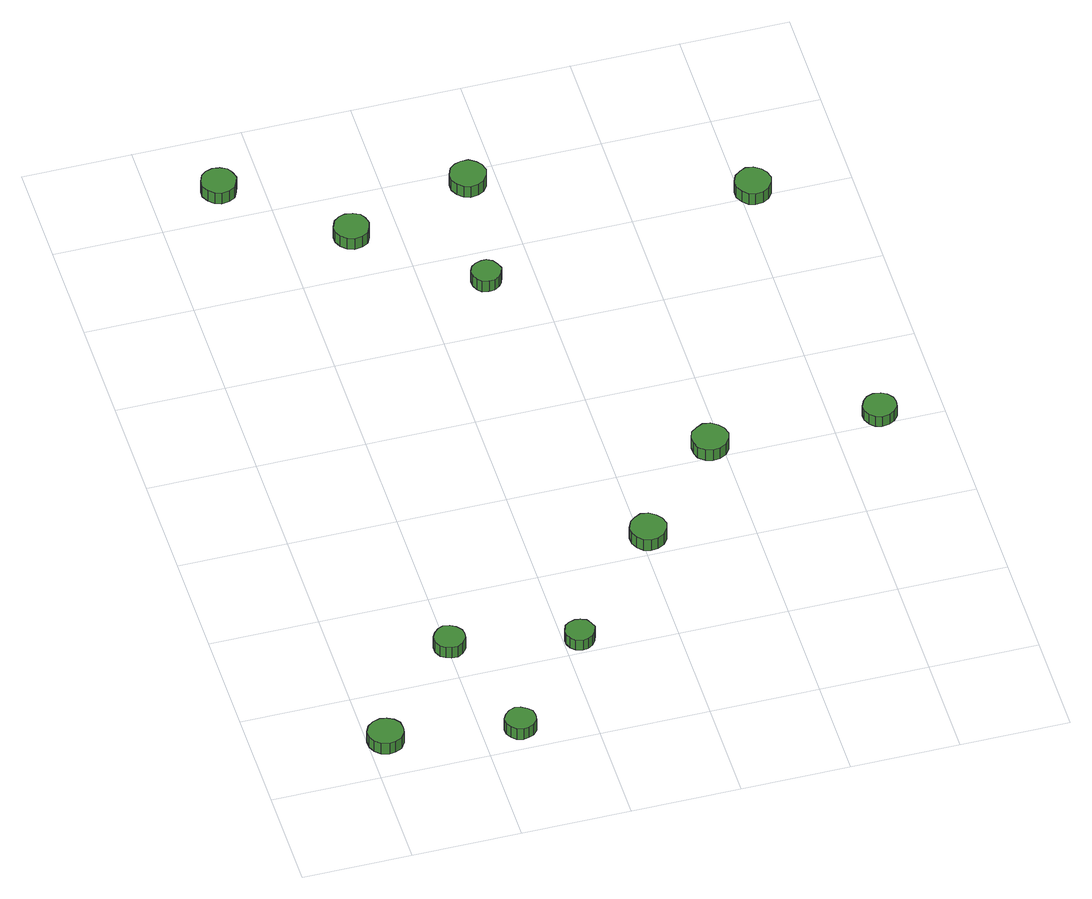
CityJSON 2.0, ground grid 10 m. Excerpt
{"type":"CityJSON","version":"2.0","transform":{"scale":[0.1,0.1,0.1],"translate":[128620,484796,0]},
"CityObjects":{
"tree1":{"type":"SolitaryVegetationObject","attributes":{"function":"something"},"geometry":[{"type":"MultiSurface","lod":"1","boundaries":[[[0,1,2,3,4,5,6,7,8,9,10,11,12,13,14]],[[15,16,17,18,19,20,21,22,23,24,25,26,27,28,29]],[[0,29,28,1]],[[1,28,27,2]],[[2,27,26,3]],[[3,26,25,4]],[[4,25,24,5]],[[5,24,23,6]],[[6,23,22,7]],[[7,22,21,8]],[[8,21,20,9]],[[9,20,19,10]],[[10,19,18,11]],[[11,18,17,12]],[[12,17,16,13]],[[13,16,15,14]],[[14,15,29,0]]]}]},
"tree2":{"type":"SolitaryVegetationObject","attributes":{"function":"something"},"geometry":[{"type":"MultiSurface","lod":"1","boundaries":[[[30,31,32,33,34,35,36,37,38,39,40,41,42,43,44]],[[45,46,47,48,49,50,51,52,53,54,55,56,57,58,59]],[[30,59,58,31]],[[31,58,57,32]],[[32,57,56,33]],[[33,56,55,34]],[[34,55,54,35]],[[35,54,53,36]],[[36,53,52,37]],[[37,52,51,38]],[[38,51,50,39]],[[39,50,49,40]],[[40,49,48,41]],[[41,48,47,42]],[[42,47,46,43]],[[43,46,45,44]],[[44,45,59,30]]]}]},
"tree3":{"type":"SolitaryVegetationObject","attributes":{"function":"something"},"geometry":[{"type":"MultiSurface","lod":"1","boundaries":[[[60,61,62,63,64,65,66,67,68,69,70,71,72,73,74]],[[75,76,77,78,79,80,81,82,83,84,85,86,87,88,89]],[[60,89,88,61]],[[61,88,87,62]],[[62,87,86,63]],[[63,86,85,64]],[[64,85,84,65]],[[65,84,83,66]],[[66,83,82,67]],[[67,82,81,68]],[[68,81,80,69]],[[69,80,79,70]],[[70,79,78,71]],[[71,78,77,72]],[[72,77,76,73]],[[73,76,75,74]],[[74,75,89,60]]]}]},
"tree4":{"type":"SolitaryVegetationObject","attributes":{"function":"something"},"geometry":[{"type":"MultiSurface","lod":"1","boundaries":[[[90,91,92,93,94,95,96,97,98,99,100,101,102,103,104]],[[105,106,107,108,109,110,111,112,113,114,115,116,117,118,119]],[[90,119,118,91]],[[91,118,117,92]],[[92,117,116,93]],[[93,116,115,94]],[[94,115,114,95]],[[95,114,113,96]],[[96,113,112,97]],[[97,112,111,98]],[[98,111,110,99]],[[99,110,109,100]],[[100,109,108,101]],[[101,108,107,102]],[[102,107,106,103]],[[103,106,105,104]],[[104,105,119,90]]]}]},
"tree5":{"type":"SolitaryVegetationObject","attributes":{"function":"something"},"geometry":[{"type":"MultiSurface","lod":"1","boundaries":[[[120,121,122,123,124,125,126,127,128,129,130,131,132,133,134]],[[135,136,137,138,139,140,141,142,143,144,145,146,147,148,149]],[[120,149,148,121]],[[121,148,147,122]],[[122,147,146,123]],[[123,146,145,124]],[[124,145,144,125]],[[125,144,143,126]],[[126,143,142,127]],[[127,142,141,128]],[[128,141,140,129]],[[129,140,139,130]],[[130,139,138,131]],[[131,138,137,132]],[[132,137,136,133]],[[133,136,135,134]],[[134,135,149,120]]]}]},
"tree6":{"type":"SolitaryVegetationObject","attributes":{"function":"something"},"geometry":[{"type":"MultiSurface","lod":"1","boundaries":[[[150,151,152,153,154,155,156,157,158,159,160,161,162,163,164]],[[165,166,167,168,169,170,171,172,173,174,175,176,177,178,179]],[[150,179,178,151]],[[151,178,177,152]],[[152,177,176,153]],[[153,176,175,154]],[[154,175,174,155]],[[155,174,173,156]],[[156,173,172,157]],[[157,172,171,158]],[[158,171,170,159]],[[159,170,169,160]],[[160,169,168,161]],[[161,168,167,162]],[[162,167,166,163]],[[163,166,165,164]],[[164,165,179,150]]]}]},
"tree7":{"type":"SolitaryVegetationObject","attributes":{"function":"something"},"geometry":[{"type":"MultiSurface","lod":"1","boundaries":[[[180,181,182,183,184,185,186,187,188,189,190,191,192,193,194]],[[195,196,197,198,199,200,201,202,203,204,205,206,207,208,209]],[[180,209,208,181]],[[181,208,207,182]],[[182,207,206,183]],[[183,206,205,184]],[[184,205,204,185]],[[185,204,203,186]],[[186,203,202,187]],[[187,202,201,188]],[[188,201,200,189]],[[189,200,199,190]],[[190,199,198,191]],[[191,198,197,192]],[[192,197,196,193]],[[193,196,195,194]],[[194,195,209,180]]]}]},
"tree8":{"type":"SolitaryVegetationObject","attributes":{"function":"something"},"geometry":[{"type":"MultiSurface","lod":"1","boundaries":[[[210,211,212,213,214,215,216,217,218,219,220,221,222,223,224]],[[225,226,227,228,229,230,231,232,233,234,235,236,237,238,239]],[[210,239,238,211]],[[211,238,237,212]],[[212,237,236,213]],[[213,236,235,214]],[[214,235,234,215]],[[215,234,233,216]],[[216,233,232,217]],[[217,232,231,218]],[[218,231,230,219]],[[219,230,229,220]],[[220,229,228,221]],[[221,228,227,222]],[[222,227,226,223]],[[223,226,225,224]],[[224,225,239,210]]]}]},
"tree9":{"type":"SolitaryVegetationObject","attributes":{"function":"something"},"geometry":[{"type":"MultiSurface","lod":"1","boundaries":[[[240,241,242,243,244,245,246,247,248,249,250,251,252,253,254]],[[255,256,257,258,259,260,261,262,263,264,265,266,267,268,269]],[[240,269,268,241]],[[241,268,267,242]],[[242,267,266,243]],[[243,266,265,244]],[[244,265,264,245]],[[245,264,263,246]],[[246,263,262,247]],[[247,262,261,248]],[[248,261,260,249]],[[249,260,259,250]],[[250,259,258,251]],[[251,258,257,252]],[[252,257,256,253]],[[253,256,255,254]],[[254,255,269,240]]]}]},
"tree10":{"type":"SolitaryVegetationObject","attributes":{"function":"something"},"geometry":[{"type":"MultiSurface","lod":"1","boundaries":[[[270,271,272,273,274,275,276,277,278,279,280,281,282,283,284]],[[285,286,287,288,289,290,291,292,293,294,295,296,297,298,299]],[[270,299,298,271]],[[271,298,297,272]],[[272,297,296,273]],[[273,296,295,274]],[[274,295,294,275]],[[275,294,293,276]],[[276,293,292,277]],[[277,292,291,278]],[[278,291,290,279]],[[279,290,289,280]],[[280,289,288,281]],[[281,288,287,282]],[[282,287,286,283]],[[283,286,285,284]],[[284,285,299,270]]]}]},
"tree11":{"type":"SolitaryVegetationObject","attributes":{"function":"something"},"geometry":[{"type":"MultiSurface","lod":"1","boundaries":[[[300,301,302,303,304,305,306,307,308,309,310,311,312,313,314]],[[315,316,317,318,319,320,321,322,323,324,325,326,327,328,329]],[[300,329,328,301]],[[301,328,327,302]],[[302,327,326,303]],[[303,326,325,304]],[[304,325,324,305]],[[305,324,323,306]],[[306,323,322,307]],[[307,322,321,308]],[[308,321,320,309]],[[309,320,319,310]],[[310,319,318,311]],[[311,318,317,312]],[[312,317,316,313]],[[313,316,315,314]],[[314,315,329,300]]]}]},
"tree12":{"type":"SolitaryVegetationObject","attributes":{"function":"something"},"geometry":[{"type":"MultiSurface","lod":"1","boundaries":[[[330,331,332,333,334,335,336,337,338,339,340,341,342,343,344]],[[345,346,347,348,349,350,351,352,353,354,355,356,357,358,359]],[[330,359,358,331]],[[331,358,357,332]],[[332,357,356,333]],[[333,356,355,334]],[[334,355,354,335]],[[335,354,353,336]],[[336,353,352,337]],[[337,352,351,338]],[[338,351,350,339]],[[339,350,349,340]],[[340,349,348,341]],[[341,348,347,342]],[[342,347,346,343]],[[343,346,345,344]],[[344,345,359,330]]]}]}
},
"vertices":[
[32,41,17],[31,48,17],[27,53,17],[21,56,17],[15,57,17],[8,55,17],[3,51,17],[0,45,17],[0,38,17],[3,32,17],[8,27,17],[15,25,17],[21,26,17],[27,29,17],[31,35,17],[31,35,4],[27,29,4],[21,26,4],[15,25,4],[8,27,4],[3,32,4],[0,38,4],[0,45,4],[3,51,4],[8,55,4],[15,57,4],[21,56,4],[27,53,4],[31,48,4],[32,41,4],
[148,24,17],[147,30,17],[143,34,17],[138,37,17],[133,38,17],[127,36,17],[123,32,17],[120,27,17],[120,21,17],[123,16,17],[127,12,17],[133,10,17],[138,11,17],[143,13,17],[147,18,17],[147,18,4],[143,13,4],[138,11,4],[133,10,4],[127,12,4],[123,16,4],[120,21,4],[120,27,4],[123,32,4],[127,36,4],[133,38,4],[138,37,4],[143,34,4],[147,30,4],[148,24,4],
[116,139,16],[115,144,16],[111,149,16],[106,152,16],[100,153,16],[95,151,16],[91,147,16],[88,142,16],[88,136,16],[91,130,16],[95,127,16],[100,125,16],[106,125,16],[111,128,16],[115,133,16],[115,133,3],[111,128,3],[106,125,3],[100,125,3],[95,127,3],[91,130,3],[88,136,3],[88,142,3],[91,147,3],[95,151,3],[100,153,3],[106,152,3],[111,149,3],[115,144,3],[116,139,3],
[228,115,17],[226,120,17],[223,125,17],[218,127,17],[213,128,17],[207,126,17],[203,123,17],[201,117,17],[201,112,17],[203,107,17],[207,103,17],[213,101,17],[218,102,17],[223,105,17],[226,109,17],[226,109,5],[223,105,5],[218,102,5],[213,101,5],[207,103,5],[203,107,5],[201,112,5],[201,117,5],[203,123,5],[207,126,5],[213,128,5],[218,127,5],[223,125,5],[226,120,5],[228,115,5],
[77,734,18],[75,741,18],[72,746,18],[66,749,18],[59,750,18],[53,748,18],[48,744,18],[45,737,18],[45,731,18],[48,725,18],[53,720,18],[59,718,18],[66,719,18],[72,722,18],[75,728,18],[75,728,5],[72,722,5],[66,719,5],[59,718,5],[53,720,5],[48,725,5],[45,731,5],[45,737,5],[48,744,5],[53,748,5],[59,750,5],[66,749,5],[72,746,5],[75,741,5],[77,734,5],
[174,649,17],[172,656,17],[169,661,17],[163,664,17],[156,665,17],[150,663,17],[145,659,17],[142,652,17],[142,646,17],[145,640,17],[150,635,17],[156,633,17],[163,634,17],[169,637,17],[172,643,17],[172,643,4],[169,637,4],[163,634,4],[156,633,4],[150,635,4],[145,640,4],[142,646,4],[142,652,4],[145,659,4],[150,663,4],[156,665,4],[163,664,4],[169,661,4],[172,656,4],[174,649,4],
[323,220,18],[321,227,18],[317,232,18],[311,236,18],[304,237,18],[298,234,18],[293,230,18],[290,223,18],[290,216,18],[293,210,18],[298,205,18],[304,203,18],[311,204,18],[317,207,18],[321,213,18],[321,213,5],[317,207,5],[311,204,5],[304,203,5],[298,205,5],[293,210,5],[290,216,5],[290,223,5],[293,230,5],[298,234,5],[304,237,5],[311,236,5],[317,232,5],[321,227,5],[323,220,5],
[270,563,18],[268,568,18],[265,573,18],[260,576,18],[255,576,18],[249,574,18],[245,571,18],[243,566,18],[243,560,18],[245,555,18],[249,551,18],[255,550,18],[260,550,18],[265,553,18],[268,557,18],[268,557,5],[265,553,5],[260,550,5],[255,550,5],[249,551,5],[245,555,5],[243,560,5],[243,566,5],[245,571,5],[249,574,5],[255,576,5],[260,576,5],[265,573,5],[268,568,5],[270,563,5],
[290,682,19],[288,689,19],[284,694,19],[278,698,19],[271,698,19],[265,696,19],[260,692,19],[257,685,19],[257,678,19],[260,672,19],[265,667,19],[271,665,19],[278,666,19],[284,669,19],[288,675,19],[288,675,6],[284,669,6],[278,666,6],[271,665,6],[265,667,6],[260,672,6],[257,678,6],[257,685,6],[260,692,6],[265,696,6],[271,698,6],[278,698,6],[284,694,6],[288,689,6],[290,682,6],
[406,313,17],[404,320,17],[400,325,17],[394,329,17],[387,330,17],[381,327,17],[375,323,17],[373,316,17],[373,309,17],[375,303,17],[381,298,17],[387,296,17],[394,297,17],[400,300,17],[404,306,17],[404,306,4],[400,300,4],[394,297,4],[387,296,4],[381,298,4],[375,303,4],[373,309,4],[373,316,4],[375,323,4],[381,327,4],[387,330,4],[394,329,4],[400,325,4],[404,320,4],[406,313,4],
[558,310,17],[557,316,17],[553,321,17],[548,324,17],[541,325,17],[535,323,17],[531,319,17],[528,313,17],[528,307,17],[531,301,17],[535,297,17],[541,295,17],[548,296,17],[553,299,17],[557,304,17],[557,304,5],[553,299,5],[548,296,5],[541,295,5],[535,297,5],[531,301,5],[528,307,5],[528,313,5],[531,319,5],[535,323,5],[541,325,5],[548,324,5],[553,321,5],[557,316,5],[558,310,5],
[528,605,19],[526,612,19],[522,617,19],[516,621,19],[509,622,19],[503,619,19],[498,615,19],[495,608,19],[495,601,19],[498,595,19],[503,590,19],[509,588,19],[516,589,19],[522,592,19],[526,598,19],[526,598,6],[522,592,6],[516,589,6],[509,588,6],[503,590,6],[498,595,6],[495,601,6],[495,608,6],[498,615,6],[503,619,6],[509,622,6],[516,621,6],[522,617,6],[526,612,6],[528,605,6]
]}
